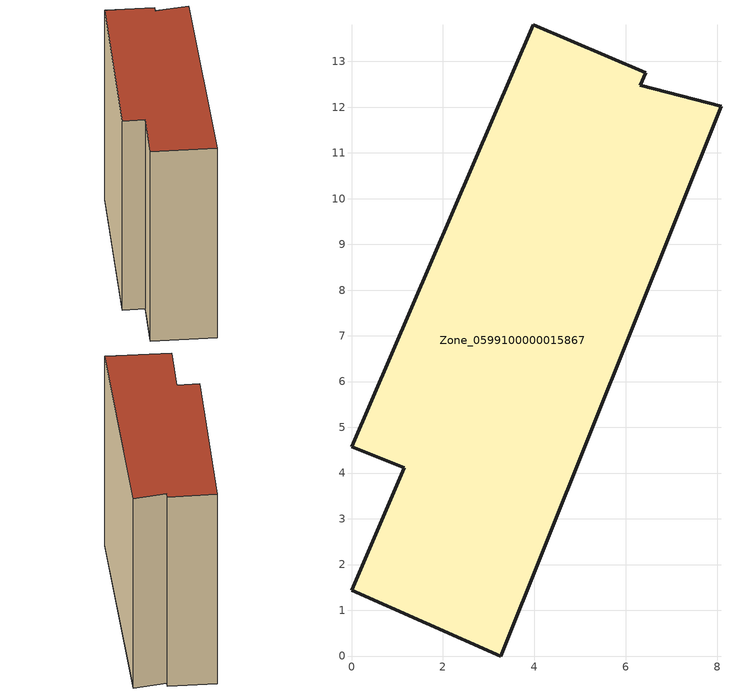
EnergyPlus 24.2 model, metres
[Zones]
Zone_0599100000015867
 floor ground (C_G): 1.15,4.12 0.01,4.58 3.98,13.8 6.43,12.75 6.31,12.48 8.08,12.02 3.27,0 0,1.44 z0
 wall outside (C_F): 6.43,12.75 3.98,13.8 0.01,4.58 1.15,4.12 0,1.44 3.27,0 8.08,12.02 6.31,12.48 6.43,12.75 z0:12.37
 roof outside (C_R): 8.08,12.02 6.31,12.48 6.43,12.75 3.98,13.8 0.01,4.58 1.15,4.12 0,1.44 3.27,0 z12.37
[BUILDING]
Pand.0599100000015867: North Axis=0; Terrain=City; Loads Convergence Tolerance Value=0.04; Temperature Convergence Tolerance Value=0.4; Solar Distribution=FullExterior; Maximum Number of Warmup Days=25; Minimum Number of Warmup Days=1
[Site:Location]
Rotterdam.The.Hague.AP_ZH_NLD Design_Conditions: Latitude=51.96; Longitude=4.45; Time Zone=1; Elevation=-4.5
[SITE:GROUNDTEMPERATURE:BUILDINGSURFACE]
18, 18, 18, 18, 18, 18, 18, 18, 18, 18, 18, 18
[MATERIAL] Thermal Absorptance=0.9; Solar Absorptance=0.7; Visible Absorptance=0.7
Name | Roughness | Thickness | Conductivity | Density | Specific Heat
G.TI.1946 | MediumSmooth | 0.15 | 1 | 540 | 1210
F.TI.1946 | Rough | 0.3 | 0.857143 | 1920 | 840
R.TI.1946 | MediumRough | 0.2 | 0.1 | 1500 | 1000
[CONSTRUCTION]
C_G: G.TI.1946
C_F: F.TI.1946
C_R: R.TI.1946
[ZONE]
Zone_0599100000015867: Type=1; Multiplier=1; Ceiling Height=Autocalculate; Volume=Autocalculate; Floor Area=autocalculate; Part of Total Floor Area=Yes
[ZONEINFILTRATION:DESIGNFLOWRATE]
Infil_Zone_0599100000015867: Zone or ZoneList or Space or SpaceList=Zone_0599100000015867; Schedule=AlwaysOn; Design Flow Rate Calculation Method=Flow/Area; Flow Rate per Floor Area=0.003; Constant Term Coefficient=1; Temperature Term Coefficient=0; Velocity Term Coefficient=0; Velocity Squared Term Coefficient=0
[HVACTEMPLATE:ZONE:IDEALLOADSAIRSYSTEM]
Zone_0599100000015867: Maximum Heating Supply Air Temperature=50; Minimum Cooling Supply Air Temperature=13; Maximum Heating Supply Air Humidity Ratio=0.0156; Minimum Cooling Supply Air Humidity Ratio=0.0077; Heating Limit=NoLimit; Cooling Limit=NoLimit; Dehumidification Control Type=ConstantSensibleHeatRatio; Cooling Sensible Heat Ratio=0.7; Dehumidification Setpoint=60; Humidification Control Type=None; Humidification Setpoint=30; Outdoor Air Method=None; Outdoor Air Flow Rate per Person=0.00944; Outdoor Air Flow Rate per Zone Floor Area=0; Outdoor Air Flow Rate per Zone=0; Demand Controlled Ventilation Type=None; Outdoor Air Economizer Type=NoEconomizer; Heat Recovery Type=None; Sensible Heat Recovery Effectiveness=0.7; Latent Heat Recovery Effectiveness=0.65
[ZONECONTROL:THERMOSTAT]
ThermostatControl_Zone_0599100000015867: Zone or ZoneList=Zone_0599100000015867; Control Type Schedule=DualSetpointControlType; Control 1=Thermostat_Zone_0599100000015867; Temperature Difference Between Cutout And Setpoint=0
[THERMOSTATSETPOINT:DUALSETPOINT]
Thermostat_Zone_0599100000015867: Heating Setpoint Temperature Schedule=HeatingSetpoint_Zone_0599100000015867; Cooling Setpoint Temperature Schedule=CoolingSetpoint_Zone_0599100000015867
[SCHEDULE:COMPACT]
HeatingSetpoint_Zone_0599100000015867: Through: 12/31, For: AllDays, Until: 24:00, 21
CoolingSetpoint_Zone_0599100000015867: Through: 12/31, For: AllDays, Until: 24:00, 24
DualSetpointControlType: Through: 12/31, For: AllDays, Until: 24:00, 4
AlwaysOn: Through: 12/31, For: AllDays, Until: 24:00, 1
